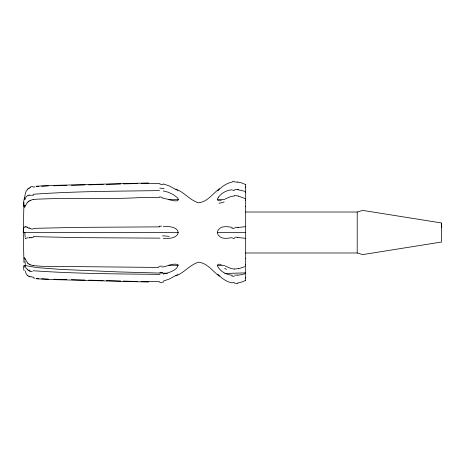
<?xml version="1.0" encoding="UTF-8"?>
<svg xmlns="http://www.w3.org/2000/svg" width="465" height="465" viewBox="0 0 465 465"><rect width="100%" height="100%" fill="white"/><g stroke="black" fill="none" stroke-linecap="round" stroke-linejoin="round"><path stroke-width="0.7" d="M441.645 241.411L441.645 223.555M163.314 226.722C183.001 224.7 183.001 240.3 163.314 238.278M23.959 202.403L23.25 232.5L23.959 262.597M162.116 267.067C167.417 266.445 172.748 262.888 178.037 264.585C178.014 270.241 168.318 272.932 163.314 274.048M163.314 190.952L168.161 192.19L173.073 194.475L177.008 197.358L178.159 198.828L178.374 199.834L177.206 200.81L174.392 200.863L162.116 197.933M25.11 199.334L26.121 196.858L27.79 195.416M25.11 206.198L27.621 202.101M218.521 197.131C221.683 192.766 226.92 190.092 232.268 189.784M25.11 226.996L25.738 226.647M218.521 190.022C222.293 186.273 226.926 183.001 232.268 182.082M219.393 188.755C212.807 193.556 207.204 202.141 198.398 202.775C189.97 200.252 184.216 192.254 175.921 189.086M177.897 274.077L177.398 274.484M27.79 189.162L26.342 190.871L25.348 193.306L24.325 199.479L24.802 199.363M28.667 201.252L29.347 200.834M176.584 275.053L169.417 279L163.314 281.104M175.921 275.914C184.216 272.746 189.97 264.748 198.398 262.225C207.204 262.859 212.807 271.444 219.393 276.245M245.671 277.832L245.253 278.047M28.946 188.435L29.347 188.244M245.671 280.424L241.788 282.034L238.283 282.889M225.327 198.857L230.64 196.631L234.627 195.841M244.834 266.625L238.702 268.782M245.671 273.525L241.788 274.646L237.627 275.204M27.79 237.731L25.796 238.353M245.671 212.017L357.201 212.017L362.723 210.407L441.587 222.979L441.738 227.542M221.305 200.467L219.062 200.851L217.672 200.194A3.749 1.843 -44.8 0 1 217.527 199.561A3.819 1.877 -44.8 0 1 217.701 198.665A4.923 2.447 -44.6 0 1 218.509 197.131M28.946 194.998L29.347 194.893M28.946 237.371L29.347 237.266M33.137 199.421C68.733 197.369 104.642 199.654 140.285 197.579L159.373 197.613M24.325 206.018L25.279 205.838M33.137 187.122L34.916 186.825M245.671 258.499L245.253 258.575M441.587 242.021L362.723 254.593L357.201 252.983L245.671 252.983M230.152 237.917L232.268 237.627M229.634 237.993C225.845 238.609 221.125 238.801 218.521 235.43A5.382 4.255 -89.9 0 1 218.033 234.622L217.876 234.267A3.906 3.086 90 0 1 217.521 232.5L245.671 232.5M33.137 194.265C75.191 191.237 117.442 191.225 159.576 190.598M36.125 186.674L38.833 186.413M238.283 227.466L245.671 226.676M36.427 186.203L49.342 185.506L148.567 182.972M33.137 236.633L78.725 237.638L159.995 238.15M159.576 281.621L141.093 281.558M41.583 186.227L48.354 185.93M158.838 267.427L41.583 266.288L33.137 265.579M159.995 274.379C117.721 273.914 75.33 273.728 33.137 270.735M245.671 272.874L224.903 273.472M245.317 264.887L245.671 264.876M53.911 185.762L66.751 185.43M85.014 184.948L71.407 185.308M88.786 184.843L103.247 184.448M106.392 184.367L120.65 183.977M123.452 183.902L137.739 183.53M159.576 226.862L78.725 227.362L33.137 228.367M141.093 183.443L159.995 183.408M168.853 199.776L178.386 199.654M224.903 265.358L217.527 265.439A3.819 1.877 44.8 0 0 217.765 266.497A5.016 2.47 44.8 0 0 218.538 267.869C221.671 272.246 226.926 274.902 232.268 275.216M24.325 232.5L178.386 232.5M217.527 199.561L224.903 199.642M178.386 265.346L168.853 265.224M167.261 273.281L116.756 271.856L60.456 269.386L37.27 267.631L24.343 265.387L24.854 267.387M148.567 282.028L49.342 279.494L36.427 278.797M137.739 281.47L123.452 281.098M25.796 226.647L27.79 227.269M66.751 279.57L53.911 279.238M71.407 279.692L85.014 280.052M88.786 280.157L103.247 280.552M106.392 280.633L120.65 281.023M245.317 200.113L245.671 200.124M48.354 279.07L41.583 278.773M245.317 192.115L245.671 192.126M245.671 238.324L237.627 237.481M234.604 269.159L230.64 268.369L225.327 266.143M38.833 278.587L36.125 278.326M238.283 189.848L245.671 191.475M25.738 238.353L25.11 238.004M232.268 227.373C227.728 226.728 221.857 225.409 218.521 229.571A4.447 3.528 89.7 0 0 217.469 232.494M237.627 182.013L237.958 182.059M34.916 278.175L33.137 277.878M238.283 182.111L241.788 182.966L245.671 184.576M245.253 206.425L245.671 206.501M232.268 282.918C226.926 281.999 222.293 278.727 218.521 274.978M27.621 262.899L25.267 259.144L24.325 258.982M163.314 183.896L169.417 186L176.584 189.947M238.702 196.218L245.671 198.741M29.347 270.107L28.946 270.002M29.347 227.734L28.946 227.629M221.305 264.533L219.062 264.149L217.672 264.806A3.749 1.843 44.8 0 0 217.527 265.439M29.347 276.756L28.946 276.565M27.79 269.584L26.121 268.142L25.11 265.666M245.253 186.953L245.671 187.168M29.347 264.167L28.702 263.771M177.398 190.516L177.897 190.923M27.79 275.838L26.191 273.856L25.11 270.804M24.616 257.837L25.267 259.144M357.201 212.017L357.201 252.983M245.671 184.32L245.671 280.668M224.153 201.891A14.967 5.993 -36.3 0 1 219.009 203.182M234.622 195.724A14.717 14.618 -7.9 0 1 238.725 196.137M24.599 207.157A5.621 0.488 -83.7 0 1 24.523 205.123M24.087 206.756A5.888 2.005 -83 0 1 24.709 197.608M24.854 207.216A6.341 0.599 -77 0 1 24.848 206.367M27.813 202.263A6.952 5.958 -22.6 0 1 28.83 201.461M29.435 200.985A11.985 11.387 -10 0 1 30.771 200.345M30.725 200.258A14.99 14.822 8.7 0 1 33.108 199.537M159.431 196.933A27.144 24.232 1.5 0 1 162.25 197.259M237.371 189.569A16.083 6.713 0.1 0 1 238.388 189.644M234.587 189.389A13.95 5.045 0.7 0 1 237.423 189.476M232.75 190.685A13.979 5.022 1.1 0 1 234.598 190.633M159.809 188.18A23.907 19.6 -5.7 0 1 164.052 188.633M31.76 195.346A14.99 3.592 -3.8 0 1 33.724 195.108M29.929 195.376A11.985 5.028 0.2 0 1 31.172 195.155M28.133 195.666A7.359 3.993 5.2 0 1 29.254 195.329M217.806 190.865A3.906 0.686 -38.6 0 1 217.876 190.766M218.143 190.452A5.382 0.953 -38.4 0 1 218.335 190.237M232.378 181.431A13.979 11.462 3.9 0 1 234.395 181.234M234.639 182.001A13.95 9.812 1.2 0 1 237.592 182.158M24.773 197.98A5.888 0.721 -70.1 0 1 24.616 198.282M27.685 189.052A7.359 6.603 21.7 0 1 28.842 188.284M29.138 187.947A11.985 9.98 5.6 0 1 30.521 187.389M30.283 187.046A14.99 10.98 -1.9 0 1 32.841 186.378M159.925 184.187A23.355 21.437 -2 0 1 163.139 184.617M237.993 283.086A16.083 12.392 -0.2 0 1 237.324 283.173M237.342 283.249A13.95 10.189 -1 0 1 234.616 283.365M234.511 282.476A13.979 10.184 -1.5 0 1 232.709 282.331M218.271 274.734A4.447 0.802 38.3 0 1 217.76 274.106M163.529 281.993A23.907 23.57 19.9 0 1 159.646 282.557M33.306 277.204A14.99 9.538 4.8 0 1 31.05 276.681M30.882 276.908A11.985 9.254 -0.2 0 1 29.574 276.437M29.057 276.39A7.359 6.272 -8.3 0 1 27.906 275.722M24.011 270.514A5.888 1.511 75 0 1 24.256 265.253M238.638 268.514A14.717 14.258 -1.5 0 1 234.639 268.91M224.607 268.427A14.967 1.843 26.9 0 1 226.565 269.357M161.913 266.032A28.243 23.558 -2.7 0 1 158.774 266.352M33.079 265.602A14.99 14.961 -74.3 0 1 30.678 264.858M30.632 264.974A11.985 11.724 0.7 0 1 29.266 264.306M28.528 263.934A6.952 6.44 14.2 0 1 27.458 263.039M24.11 258.011A5.621 0.564 79 0 1 24.703 258.703M25.337 264.69A5.888 0.512 83.7 0 1 24.959 260.975M234.302 276.222A13.979 6.859 -2.6 0 1 231.797 276.1M237.534 275.013A13.95 4.54 -0.9 0 1 234.656 275.111M28.644 270.328A7.359 4.638 -12.1 0 1 27.464 269.822M30.237 270.909A11.985 6.126 -3.6 0 1 28.801 270.572M32.347 271.694A14.99 5.464 1.4 0 1 29.481 271.229M162.802 272.444A23.355 15.293 1 0 1 159.797 272.693M238.196 227.269A16.083 7.242 0.1 0 1 237.231 227.339M237.22 227.263A13.95 7.022 0.8 0 1 234.656 227.298M234.308 228.466A13.979 7.068 1.2 0 1 231.82 228.216M232.738 238.516A13.979 5.237 -2.4 0 1 234.593 238.359M234.61 237.249A13.95 7.481 -1 0 1 237.679 237.313M161.605 226.095A23.907 1.569 -3.3 0 1 159.106 226.257M32.8 229.094A14.99 9.114 -4.6 0 1 30.237 228.693M30.132 228.559A11.985 5.371 0.2 0 1 28.673 228.187M28.109 227.891A7.359 2.325 4.6 0 1 26.924 227.414M23.814 232.413A5.888 1.773 78.2 0 1 25.127 227.176M25.203 237.069A5.888 0.82 -90 0 1 24.86 232.413M28.929 237.923A7.359 1.482 -9.6 0 1 29.882 237.667M30.056 237.743A11.985 4.214 -3.3 0 1 31.271 237.499M31.277 237.795A14.99 7.504 1.5 0 1 33.434 237.539M162.512 235.848A23.355 4.261 0.8 0 1 169.26 236.383"/></g></svg>
